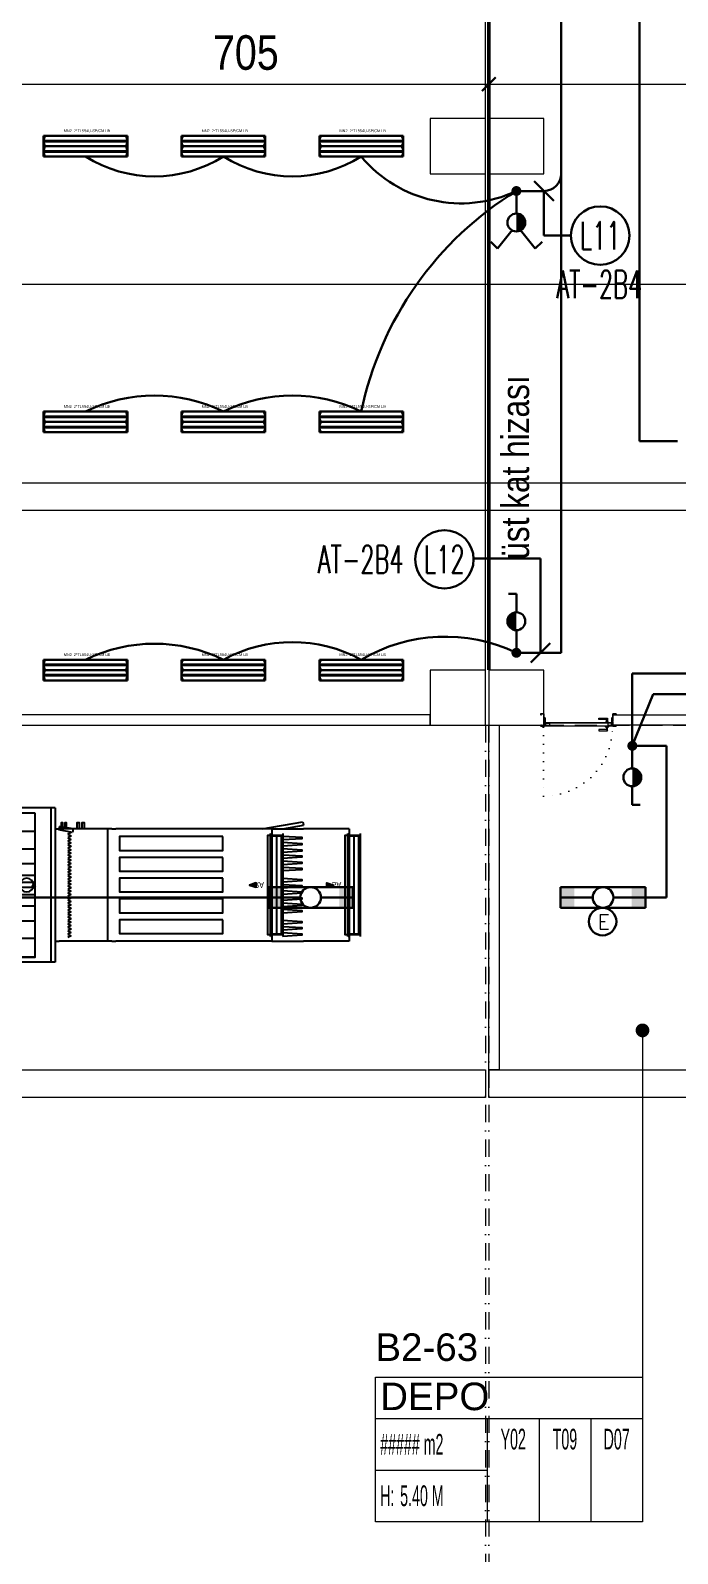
# Model space of a CAD drawing. Header units: metres. Extents: x -13316 to 152404, y -3899 to 30226.
# Drawn here: x 7180 to 8119, y -882 to 1328 of the extents above; entities that cross this region are included whole.
import ezdxf
from ezdxf.enums import TextEntityAlignment as Align

# ---------------------------------------------------------------- set-up
doc = ezdxf.new("R2010")
doc.units = ezdxf.units.M
doc.header["$LTSCALE"] = 100
doc.header["$MEASUREMENT"] = 0
for name, pattern in [('DASHDOT2', [0.5, 0.25, -0.125, 0, -0.125]), ('DOT2', [0.125, 0, -0.125]), ('HIDDEN', [0.375, 0.25, -0.125]), ('HIDDEN2', [4.7625, 3.175, -1.5875])]:
    doc.linetypes.add(name, pattern=pattern)
doc.layers.get('0').update_dxf_attribs({"color": 9, "lineweight": 9})
for name, color, linetype, lineweight in [('00', 9, 'Continuous', 9), ('01', 9, 'Continuous', 9), ('06B', 9, 'Continuous', 9), ('06D', 9, 'Continuous', 9), ('10', 9, 'Continuous', 9), ('20', 9, 'DOT2', 9), ('21', 9, 'Continuous', 9), ('21_mahal200', 9, 'Continuous', 9), ('24', 9, 'DASHDOT2', 9), ('25', 9, 'Continuous', 9), ('32-ekipman', 9, 'Continuous', 9), ('E-2x36 W SIVAÜSTÜ FLUORESAN ARMATÜR (ETANŞ)', 7, 'Continuous', 30), ('E-2x54 W SIVAÜSTÜ FLUORESAN YÜKSEK TAVAN ARMATÜRÜ', 7, 'Continuous', 30), ('E-ACİL AYDINLATMA KİTİ', 7, 'Continuous', 30), ('E-ANAHTAR (ETANŞ)', 7, 'Continuous', 30), ('E-KABLO', 7, 'Continuous', 30), ('E-KOMÜTATÖR ANAHTAR (ETANŞ)', 7, 'Continuous', 30), ('E-LINYE', 7, 'Continuous', 30)]:
    doc.layers.add(name, color=color, linetype=linetype, lineweight=lineweight)
doc.styles.add('Arial', font='arial.ttf', dxfattribs={"height": 2.5})
doc.styles.add('E-YAZI', font='txttw.shx')
doc.styles.add('MuuM_TEXT-STANDART', font='ARIALN.TTF')
doc.styles.get("Standard").update_dxf_attribs({"font": 'ARIALN.TTF'})
doc.dimstyles.new('MuuM_DIM200', dxfattribs={"dimscale": 20, "dimtxt": 2, "dimasz": 1, "dimexe": 1, "dimexo": 1, "dimgap": 1, "dimtad": 1, "dimdec": 1, "dimrnd": 0.5, "dimdsep": 46, "dimtxsty": 'MuuM_TEXT-STANDART', "dimblk": 'ARCHTICK', "dimcen": 0, "dimdle": 0.15, "dimclrd": 256, "dimclre": 256, "dimclrt": 256, "dimadec": 0, "dimazin": 0, "dimtfac": 5, "dimtdec": 1, "dimtix": 1, "dimtmove": 2, "dimatfit": 3, "dimldrblk": 'DOT', "dimfxl": 3, "dimfxlon": 1, "dimtolj": 1, "dimlwd": -1, "dimlwe": -1, "dimarcsym": 0})

# ---------------------------------------------------------------- blocks, each defined once
blk = doc.blocks.new('p-akslar_yeni')
at = {"layer": '24'}
for points in [[(13935, -8575), (13935, -11854.6), (13835, -11854.6), (13835, -11897.2)], [(13940, -8575), (13940, -11854.6), (14040, -11854.6), (14040, -11897.2)]]:
    blk.add_lwpolyline(points, dxfattribs=at)
blk = doc.blocks.new('2x54 W SIVAÜSTÜ FLUORESAN YÜKSEK TAVAN ARMATÜRÜ')
at = {"layer": 'E-2x54 W SIVAÜSTÜ FLUORESAN YÜKSEK TAVAN ARMATÜRÜ', "color": 4}
for p, q in [((-60.8, 15), (-60.8, -15)), ((-60.8, 15), (60.8, 15)), ((-60, 0), (-15, 0)), ((15, 0), (60, 0)), ((60.8, 15), (60.8, 0)), ((60.8, 0), (60.8, -15)), ((-60.8, -15), (60.8, -15))]:
    blk.add_line(p, q, dxfattribs=at)
at = {"layer": 'E-2x54 W SIVAÜSTÜ FLUORESAN YÜKSEK TAVAN ARMATÜRÜ', "color": 7}
for p, q in [((-60.8, 0), (60.8, 0)), ((-59.3, 8), (59.3, 8)), ((-59.2, 7), (59.4, 7)), ((-59.3, -7), (59.3, -7)), ((-59.2, -8), (59.4, -8))]:
    blk.add_line(p, q, dxfattribs=at)
for centre in [(-59.2, 7.6), (-59.2, 7.3), (59.4, 7.6), (59.4, 7.3), (-59.2, -7.4), (-59.2, -7.7), (59.4, -7.4), (59.4, -7.7)]:
    blk.add_circle(centre, 0.11, dxfattribs=at)
for centre, radius, start, end in [((-48.7, 7.5), 12.1, 141.86, 218.14), ((-59.1, 7.5), 0.515, 106.8674, 266.7612), ((-59.3, 7.5), 0.519, 289.2244, 84.4042), ((48.7, 7.5), 12.1, 321.86, 38.14), ((59.5, 7.5), 0.515, 106.8674, 266.7612), ((59.3, 7.5), 0.519, 289.2244, 84.4042), ((-48.7, -7.5), 12.1, 141.86, 218.14), ((-59.1, -7.5), 0.515, 106.8674, 266.7612), ((-59.3, -7.5), 0.519, 289.2244, 84.4042), ((48.7, -7.5), 12.1, 321.86, 38.14), ((59.5, -7.5), 0.515, 106.8674, 266.7612), ((59.3, -7.5), 0.519, 289.2244, 84.4042)]:
    blk.add_arc(centre, radius, start, end, dxfattribs=at)
at = {"layer": 'E-2x54 W SIVAÜSTÜ FLUORESAN YÜKSEK TAVAN ARMATÜRÜ', "color": 7, "style": 'Arial'}
blk.add_text('MN2  2*TL554U-SP/CM LB', height=3.951, dxfattribs=at).set_placement((-31.6, 20.4))
blk = doc.blocks.new('100_KOMÜTATÖR ANAHTAR (ETANŞ)')
at = {"layer": 'E-KOMÜTATÖR ANAHTAR (ETANŞ)', "color": 4}
for p, q in [((-1.7, 5.22), (-2.33, 4.62)), ((-0.37, 3.56), (-1.7, 5.22)), ((0.37, 3.56), (1.7, 5.22)), ((1.7, 5.22), (2.33, 4.62)), ((0, 2.05), (0, 0))]:
    blk.add_line(p, q, dxfattribs=at)
at = {"layer": 'E-KOMÜTATÖR ANAHTAR (ETANŞ)', "color": 4, "const_width": 0.81}
blk.add_lwpolyline([(0, 3.27, 0.414214), (-0.41, 2.86, 0.414214), (0, 2.46, 0.414214)], format="xyb", dxfattribs=at)
at = {"layer": 'E-KOMÜTATÖR ANAHTAR (ETANŞ)', "color": 4}
blk.add_circle((0, 2.86), 0.81, dxfattribs=at)
blk = doc.blocks.new('100_ANAHTAR (ETANŞ)')
at = {"layer": 'E-ANAHTAR (ETANŞ)', "color": 4}
for p, q in [((0, 5.35), (-0.71, 5.35)), ((0, 3.67), (0, 5.35)), ((0, 2.05), (0, 0))]:
    blk.add_line(p, q, dxfattribs=at)
at = {"layer": 'E-ANAHTAR (ETANŞ)', "color": 4, "const_width": 0.81}
blk.add_lwpolyline([(0, 3.27, 0.414214), (-0.41, 2.86, 0.414214), (0, 2.46, 0.414214)], format="xyb", dxfattribs=at)
at = {"layer": 'E-ANAHTAR (ETANŞ)', "color": 4}
blk.add_circle((0, 2.86), 0.81, dxfattribs=at)
blk = doc.blocks.new('100_2x36 W SIVAÜSTÜ FLUORESAN ARMATÜR (ETANŞ)')
at = {"layer": 'E-2x36 W SIVAÜSTÜ FLUORESAN ARMATÜR (ETANŞ)', "color": 4}
for p, q in [((-6.15, 1.5), (6.15, 1.5)), ((-6.15, 1.5), (-6.15, -1.5)), ((-1.5, 0), (-6.15, 0)), ((1.5, 0), (6.15, 0)), ((6.15, 1.5), (6.15, -1.5)), ((-6.15, -1.5), (6.15, -1.5))]:
    blk.add_line(p, q, dxfattribs=at)
blk.add_circle((0, 0), 1.5, dxfattribs=at)
for points in [[(-4.15, 1.5), (-4.15, -1.5), (-6.15, 1.5), (-6.15, -1.5)], [(4.15, 1.5), (4.15, -1.5), (6.15, 1.5), (6.15, -1.5)]]:
    blk.add_solid(points, dxfattribs=at)
blk = doc.blocks.new('100_ACİL AYDINLATMA KİTİ')
at = {"layer": 'E-ACİL AYDINLATMA KİTİ', "color": 3}
blk.add_circle((0, 0), 1.25, dxfattribs=at)
at = {"layer": 'E-ACİL AYDINLATMA KİTİ', "color": 3, "style": 'E-YAZI'}
blk.add_text('E', height=1.34, dxfattribs=at).set_placement((-0.45, -0.69))
blk = doc.blocks.new('p-kolon_80x80')
blk.add_lwpolyline([(-40, -40), (40, -40), (40, 40), (-40, 40)], close=True)
blk = doc.blocks.new('2.bod.sitatik')
at = {"layer": '01'}
for points in [[(7440, -8630), (7520, -8630), (7520, -8550), (7440, -8550)], [(7525, -8630), (7605, -8630), (7605, -8550), (7525, -8550)]]:
    blk.add_lwpolyline(points, close=True, dxfattribs=at)
for p in [(7480, -7790), (7565, -7790)]:
    blk.add_blockref('p-kolon_80x80', p, dxfattribs=at)
blk = doc.blocks.new('P-KURANGLEZ')
at = {"layer": '01'}
blk.add_lwpolyline([(7525, -500), (12385, -500), (12385, -5), (12385, 0), (12425, 0), (12425, -540), (7525, -540)], close=True, dxfattribs=at)
blk.add_lwpolyline([(7520, -540), (5360, -540), (5360, -500), (7520, -500), (7520, -540)], dxfattribs=at)
blk = doc.blocks.new('_ArchTick')
at = {"color": 0, "linetype": 'ByBlock', "const_width": 0.15}
blk.add_lwpolyline([(-0.5, -0.5), (0.5, 0.5)], dxfattribs=at)
blk = doc.blocks.new('*D683')
at = {"layer": '25', "transparency": 16777216}
for p, q in [((6820, -32440.8), (6820, -32360.8)), ((7525, -32440.8), (7525, -32360.8)), ((6817, -32380.8), (7528, -32380.8))]:
    blk.add_line(p, q, dxfattribs=at)
at = {"layer": '25', "transparency": 16777216, "xscale": 20, "yscale": 20, "zscale": 20, "rotation": 180}
blk.add_blockref('_ArchTick', (6820, -32380.8), dxfattribs=at)
at = {"layer": '25', "transparency": 16777216, "xscale": 20, "yscale": 20, "zscale": 20}
blk.add_blockref('_ArchTick', (7525, -32380.8), dxfattribs=at)
at = {"layer": '25', "transparency": 16777216, "insert": (7172.5, -32335.2), "char_height": 50, "attachment_point": 5, "style": 'MuuM_TEXT-STANDART'}
blk.add_mtext('\\A1;705', dxfattribs=at)
blk = doc.blocks.new('_Dot')
at = {"color": 0, "linetype": 'ByBlock', "lineweight": -2}
blk.add_line((-0.5, 0), (-1, 0), dxfattribs=at)
at = {"color": 0, "linetype": 'ByBlock', "const_width": 0.5}
blk.add_lwpolyline([(-0.25, 0, 1), (0.25, 0, 1)], format="xyb", close=True, dxfattribs=at)
blk = doc.blocks.new('*D684')
at = {"layer": '25', "transparency": 16777216}
for p, q in [((7525, -32440.8), (7525, -32360.8)), ((9140, -32440.8), (9140, -32360.8)), ((7522, -32380.8), (9143, -32380.8))]:
    blk.add_line(p, q, dxfattribs=at)
at = {"layer": '25', "transparency": 16777216, "xscale": 20, "yscale": 20, "zscale": 20, "rotation": 180}
blk.add_blockref('_ArchTick', (7525, -32380.8), dxfattribs=at)
at = {"layer": '25', "transparency": 16777216, "xscale": 20, "yscale": 20, "zscale": 20}
blk.add_blockref('_ArchTick', (9140, -32380.8), dxfattribs=at)
at = {"layer": '25', "transparency": 16777216, "insert": (8332.5, -32335.2), "char_height": 50, "attachment_point": 5, "style": 'MuuM_TEXT-STANDART'}
blk.add_mtext('\\A1;1615', dxfattribs=at)
blk = doc.blocks.new('*D688')
at = {"layer": '25', "transparency": 16777216}
for p, q in [((9140, -32610.8), (9140, -32690.8)), ((6820, -32730.8), (6820, -32650.8)), ((6817, -32670.8), (9143, -32670.8))]:
    blk.add_line(p, q, dxfattribs=at)
at = {"layer": '25', "transparency": 16777216, "xscale": 20, "yscale": 20, "zscale": 20, "rotation": 180}
blk.add_blockref('_ArchTick', (6820, -32670.8), dxfattribs=at)
at = {"layer": '25', "transparency": 16777216, "xscale": 20, "yscale": 20, "zscale": 20}
blk.add_blockref('_ArchTick', (9140, -32670.8), dxfattribs=at)
at = {"layer": '25', "transparency": 16777216, "insert": (7980, -32625.3), "char_height": 50, "attachment_point": 5, "style": 'MuuM_TEXT-STANDART'}
blk.add_mtext('\\A1;2320', dxfattribs=at)
blk = doc.blocks.new('TYETRBJFYREFR')
at = {"color": 252, "lineweight": -3}
for p, q in [((2844, 1935), (2905, 1935)), ((2844, 1935), (2905, 1935)), ((2844, -305), (2844, 1935)), ((3605, 1935), (2905, 1935)), ((3380, 1860), (3130, 1860)), ((3666, 1935), (3605, 1935)), ((3605, -305), (3605, 1935)), ((3666, 1935), (3605, 1935)), ((3666, -305), (3666, 1935)), ((-160, 68), (-160, 1562)), ((0, 1630), (61, 1630)), ((0, 0), (0, 1630)), ((25, 68), (25, 1562)), ((61, 1630), (600, 1630)), ((440, 68), (440, 1562)), ((600, 1630), (661, 1630)), ((600, 0), (600, 1630)), ((625, 68), (625, 1562)), ((661, 1630), (1261, 1630)), ((1261, 1630), (1261, 1630)), ((1261, 0), (1261, 1630)), ((1322, 1630), (1261, 1630)), ((1261, 25), (1261, 1605)), ((1322, 1630), (1383, 1630)), ((2783, 1630), (1383, 1630)), ((2783, 0), (2783, 1630)), ((2844, 1630), (2783, 1630)), ((3380, 1590), (3130, 1590)), ((3666, 1630), (3727, 1630)), ((3927, 1630), (3727, 1630)), ((3902, 1552), (3852, 1578)), ((3852, 1528), (3902, 1552)), ((4427, 1630), (3927, 1630)), ((4427, 0), (4427, 1630)), ((4488, 1630), (4427, 1630)), ((4488, 1630), (4549, 1630)), ((6149, 1630), (4549, 1630)), ((6749, 1630), (6149, 1630)), ((6810, 1630), (6749, 1630)), ((6785, 68), (6785, 1562)), ((6810, 0), (6810, 1630)), ((6810, 1630), (7271, 1630)), ((6970, 68), (6970, 1562)), ((7871, 1630), (7271, 1630)), ((7932, 1630), (7871, 1630)), ((7907, 68), (7907, 1562)), ((7932, 0), (7932, 1630)), ((8092, 68), (8092, 1562)), ((-67, 98), (-67, 1532)), ((533, 98), (533, 1532)), ((3380, 1337), (3130, 1337)), ((3902, 1502), (3852, 1528)), ((3852, 1478), (3902, 1502)), ((3902, 1452), (3852, 1478)), ((3852, 1428), (3902, 1452)), ((3902, 1402), (3852, 1428)), ((3852, 1378), (3902, 1402)), ((3902, 1352), (3852, 1378)), ((3852, 1328), (3902, 1352)), ((3902, 1302), (3852, 1328)), ((6877, 98), (6877, 1532)), ((7999, 98), (7999, 1532)), ((1466, 496), (1466, 1134)), ((3380, 1121), (3130, 1121)), ((3852, 1278), (3902, 1302)), ((3902, 1252), (3852, 1278)), ((3852, 1228), (3902, 1252)), ((3902, 1202), (3852, 1228)), ((3852, 1178), (3902, 1202)), ((3902, 1152), (3852, 1178)), ((3852, 1128), (3902, 1152)), ((3902, 1102), (3852, 1128)), ((3380, 955), (3130, 955)), ((3852, 1078), (3902, 1102)), ((3902, 1052), (3852, 1078)), ((3852, 1028), (3902, 1052)), ((3902, 1002), (3852, 1028)), ((3852, 978), (3902, 1002)), ((3902, 952), (3852, 978)), ((3852, 928), (3902, 952)), ((3902, 902), (3852, 928)), ((3852, 878), (3902, 902)), ((2398, 496), (2398, 751)), ((2433, 496), (2433, 751)), ((2474, 496), (2474, 751)), ((2515, 496), (2515, 751)), ((2550, 496), (2550, 751)), ((2573, 496), (2573, 751)), ((2582, 496), (2582, 751)), ((3380, 851), (3130, 851)), ((3155, 840), (3130, 790)), ((3180, 790), (3130, 790)), ((3380, 779), (3130, 779)), ((3380, 675), (3130, 675)), ((3155, 840), (3180, 790)), ((3355, 790), (3330, 840)), ((3380, 840), (3330, 840)), ((3355, 790), (3380, 840)), ((3902, 852), (3852, 878)), ((3852, 828), (3902, 852)), ((3902, 802), (3852, 828)), ((3852, 778), (3902, 802)), ((3902, 752), (3852, 778)), ((3852, 728), (3902, 752)), ((3902, 702), (3852, 728)), ((3852, 678), (3902, 702)), ((3902, 652), (3852, 678)), ((3380, 509), (3130, 509)), ((3852, 628), (3902, 652)), ((3902, 602), (3852, 628)), ((3852, 578), (3902, 602)), ((3902, 552), (3852, 578)), ((3852, 528), (3902, 552)), ((3902, 502), (3852, 528)), ((3852, 478), (3902, 502)), ((3902, 452), (3852, 478)), ((3852, 428), (3902, 452)), ((2544, 429), (1656, 429)), ((3380, 293), (3130, 293)), ((3902, 402), (3852, 428)), ((3852, 378), (3902, 402)), ((3902, 352), (3852, 378)), ((3852, 328), (3902, 352)), ((3902, 302), (3852, 328)), ((3852, 278), (3902, 302)), ((3902, 252), (3852, 278)), ((3852, 228), (3902, 252)), ((3902, 202), (3852, 228)), ((0, 0), (61, 0)), ((61, 0), (600, 0)), ((600, 0), (661, 0)), ((661, 0), (1261, 0)), ((661, 0), (858, -34)), ((858, -34), (864, 0)), ((983, 0), (1475, -87)), ((1261, 0), (1261, 0)), ((1322, 0), (1261, 0)), ((1274, 0), (1484, -37)), ((1322, 0), (1383, 0)), ((2783, 0), (1383, 0)), ((2774, 50), (2281, -37)), ((2782, 1), (2290, -86)), ((2782, 1), (2774, 50)), ((2844, 0), (2783, 0)), ((3380, 40), (3130, 40)), ((3666, 0), (3727, 0)), ((3918, 50), (3721, 15)), ((3730, -34), (3721, 15)), ((3927, 0), (3727, 0)), ((3927, 1), (3730, -34)), ((3852, 178), (3902, 202)), ((3902, 152), (3852, 178)), ((3852, 128), (3902, 152)), ((3902, 102), (3852, 128)), ((3852, 78), (3902, 102)), ((3902, 52), (3852, 78)), ((3927, 1), (3918, 50)), ((4427, 0), (3927, 0)), ((4488, 0), (4427, 0)), ((4488, 0), (4549, 0)), ((6149, 0), (4549, 0)), ((6749, 0), (6149, 0)), ((6671, 0), (7262, -104)), ((6810, 0), (6749, 0)), ((6810, 0), (7271, 0)), ((7871, 0), (7271, 0)), ((7932, 0), (7871, 0)), ((1475, -87), (1484, -37)), ((2290, -86), (2281, -37)), ((6970, -2), (7271, -55)), ((7262, -104), (7271, -55)), ((2844, -305), (2905, -305)), ((2844, -305), (2905, -305)), ((3605, -305), (2905, -305)), ((3380, -230), (3130, -230)), ((3666, -305), (3605, -305)), ((3666, -305), (3605, -305))]:
    blk.add_line(p, q, dxfattribs=at)
for points in [[(2844, 1935), (3666, 1935), (3666, -305), (2844, -305)], [(0, 1630), (600, 1630), (600, 0), (0, 0)], [(600, 0), (2844, 0), (2844, 1630), (600, 1630)], [(3666, 0), (6810, 0), (6810, 1630), (3666, 1630)], [(6810, 1630), (7932, 1630), (7932, 0), (6810, 0)]]:
    blk.add_lwpolyline(points, close=True)
for points in [[(3380, -230), (3130, -230), (3130, 1860), (3380, 1860), (3380, -230)], [(0, 61), (0, 61), (0, 1569), (0, 1569), (0, 61)], [(600, 61), (600, 61), (600, 1569), (600, 1569), (600, 61)], [(6810, 61), (6810, 61), (6810, 1569), (6810, 1569), (6810, 61)], [(7932, 61), (7932, 61), (7932, 1569), (7932, 1569), (7932, 61)], [(-160, 98), (25, 98), (25, 1533), (-160, 1533), (-160, 98)], [(-141, 108), (7, 108), (7, 1523), (-141, 1523), (-141, 108)], [(0, 98), (61, 98), (61, 1533), (0, 1533), (0, 98)], [(440, 98), (625, 98), (625, 1533), (440, 1533), (440, 98)], [(459, 108), (607, 108), (607, 1523), (459, 1523), (459, 108)], [(600, 98), (661, 98), (661, 1533), (600, 1533), (600, 98)], [(2713, 177), (1453, 177), (1453, 1453), (2713, 1453), (2713, 177)], [(6099, 1318), (4599, 1318), (4599, 1518), (6099, 1518), (6099, 1318)], [(6810, 98), (6749, 98), (6749, 1533), (6810, 1533), (6810, 98)], [(6970, 98), (6785, 98), (6785, 1533), (6970, 1533), (6970, 98)], [(6951, 108), (6803, 108), (6803, 1523), (6951, 1523), (6951, 108)], [(7932, 98), (7871, 98), (7871, 1533), (7932, 1533), (7932, 98)], [(8092, 98), (7907, 98), (7907, 1533), (8092, 1533), (8092, 98)], [(8073, 108), (7925, 108), (7925, 1523), (8073, 1523), (8073, 108)], [(1261, 471), (1161, 471), (1161, 1159), (1261, 1159), (1261, 471)], [(2244, 496), (1383, 496), (1383, 1134), (2244, 1134), (2244, 496)], [(6099, 1017), (4599, 1017), (4599, 1217), (6099, 1217), (6099, 1017)], [(6099, 715), (4599, 715), (4599, 915), (6099, 915), (6099, 715)], [(2582, 496), (2367, 496), (2367, 751), (2582, 751), (2582, 496)], [(2528, 560), (2420, 560), (2420, 688), (2528, 688), (2528, 560)], [(1919, 407), (1650, 407), (1650, 452), (1919, 452), (1919, 407)], [(1825, 451), (1744, 451), (1744, 496), (1825, 496), (1825, 451)], [(2555, 407), (2394, 407), (2394, 452), (2555, 452), (2555, 407)], [(2501, 451), (2447, 451), (2447, 496), (2501, 496), (2501, 451)], [(6099, 413), (4599, 413), (4599, 613), (6099, 613), (6099, 413)], [(1825, 388), (1744, 388), (1744, 407), (1825, 407), (1825, 388)], [(2501, 388), (2447, 388), (2447, 407), (2501, 407), (2501, 388)], [(6099, 112), (4599, 112), (4599, 312), (6099, 312), (6099, 112)]]:
    blk.add_lwpolyline(points, close=True, dxfattribs=at)
for points in [[(6970, 1505), (7244, 1522), (7244, 1542), (6970, 1561)], [(6970, 1415), (7244, 1432), (7244, 1452), (6970, 1471)], [(6970, 1325), (7244, 1342), (7244, 1362), (6970, 1381)], [(6970, 1165), (7244, 1182), (7244, 1202), (6970, 1221)], [(6970, 1075), (7244, 1092), (7244, 1112), (6970, 1131)], [(6970, 985), (7244, 1002), (7244, 1022), (6970, 1041)], [(6970, 895), (7244, 912), (7244, 932), (6970, 951)], [(225, 815), (325, 815), (225, 845), (225, 785), (325, 815)], [(925, 815), (825, 815), (925, 845), (925, 785), (825, 815)], [(2582, 751), (2555, 815), (2393, 815), (2366, 751)], [(6585, 815), (6485, 815), (6585, 845), (6585, 785), (6485, 815)], [(6970, 805), (7244, 822), (7244, 842), (6970, 861)], [(6970, 715), (7244, 732), (7244, 752), (6970, 771)], [(7607, 815), (7707, 815), (7607, 845), (7607, 785), (7707, 815)], [(6970, 555), (7244, 572), (7244, 592), (6970, 611)], [(6970, 465), (7244, 482), (7244, 502), (6970, 521)], [(6970, 375), (7244, 392), (7244, 412), (6970, 431)], [(6970, 285), (7244, 302), (7244, 322), (6970, 341)], [(6970, 195), (7244, 212), (7244, 232), (6970, 251)], [(3781, 0), (3781, -90), (3754, -90), (3754, 0)], [(3834, 0), (3834, -90), (3807, -90), (3807, 0)], [(4023, 0), (4023, -90), (3983, -90), (3983, 0)], [(4095, 0), (4095, -90), (4055, -90), (4055, 0)], [(6970, 105), (7244, 122), (7244, 142), (6970, 161)]]:
    blk.add_lwpolyline(points, dxfattribs=at)
blk.add_circle((3255, 815), 100, dxfattribs=at)
for s, p in [('FA', (61, 771)), ('EA', (656, 771)), ('RA', (6551, 771)), ('SA', (7678, 771))]:
    blk.add_text(s, height=88, dxfattribs=at).set_placement(p)
blk = doc.blocks.new('gr-p-barel kilitli kapı kolu')
at = {"flags": 128}
for points in [[(-0.9, 0.8), (-0.9, 4.9), (-11.7, 4.9), (-11.7, 6.7), (0.9, 6.7), (0.9, 0.8)], [(-0.8, 5), (0.8, 6.6)]]:
    blk.add_lwpolyline(points, dxfattribs=at)
blk.add_lwpolyline([(-2.75, 0), (-2.75, 0.7), (2.75, 0.7), (2.75, 0)])
blk.add_lwpolyline([(-1.3, 0.7), (1.3, 0.7), (1.3, 0.8), (-1.3, 0.8)], close=True)
blk = doc.blocks.new('prf-scr2')
at = {"linetype": 'DOT2', "ltscale": 10}
blk.add_line((0, 0.2), (0, -1.1), dxfattribs=at)
for p, q in [((-0.1, -0.2), (0.1, -0.3)), ((0.1, -0.2), (-0.1, -0.2)), ((0.1, -0.3), (-0.1, -0.3)), ((-0.1, -0.3), (0.1, -0.4)), ((0.1, -0.4), (-0.1, -0.4)), ((0.1, -0.5), (-0.1, -0.4)), ((-0.1, -0.4), (0.1, -0.4)), ((0.1, -0.6), (-0.1, -0.5)), ((-0.1, -0.5), (0.1, -0.5)), ((-0.1, -0.6), (0.1, -0.7)), ((0.1, -0.6), (-0.1, -0.6)), ((-0.1, -0.6), (0.1, -0.6)), ((-0.1, -0.7), (0.1, -0.8)), ((0.1, -0.7), (-0.1, -0.7)), ((-0.1, -0.8), (0.1, -0.8)), ((0.1, -0.8), (-0.1, -0.8)), ((0.1, -0.2), (0, -0.1)), ((0, -0.2), (0.1, -0.2))]:
    blk.add_line(p, q)
blk.add_lwpolyline([(0.2, 0), (-0.2, 0), (-0.2, 0), (-0.1, -0.1), (0.1, -0.1), (0.2, 0), (0.2, 0)], close=True)
for points in [[(0.2, 0), (-0.2, 0)], [(-0.1, -0.1), (-0.1, -0.2), (-0.1, -0.2), (-0.1, -0.2), (-0.1, -0.2), (-0.1, -0.3), (-0.1, -0.3), (-0.1, -0.3), (-0.1, -0.3), (-0.1, -0.4), (-0.1, -0.4), (-0.1, -0.4), (-0.1, -0.4), (-0.1, -0.4), (-0.1, -0.5), (-0.1, -0.5), (-0.1, -0.5), (-0.1, -0.5), (-0.1, -0.5), (-0.1, -0.5), (-0.1, -0.6), (-0.1, -0.6), (-0.1, -0.6), (-0.1, -0.6), (-0.1, -0.6), (-0.1, -0.7), (-0.1, -0.7), (-0.1, -0.7), (-0.1, -0.7), (-0.1, -0.7), (-0.1, -0.8), (-0.1, -0.8), (-0.1, -0.8), (-0.1, -0.8), (0, -0.9), (0, -0.9), (0, -0.9), (0.1, -0.8), (0.1, -0.8), (0.1, -0.7), (0.1, -0.7), (0.1, -0.7), (0.1, -0.7), (0.1, -0.7), (0.1, -0.7), (0.1, -0.6), (0.1, -0.6), (0.1, -0.6), (0.1, -0.6), (0.1, -0.6), (0.1, -0.5), (0.1, -0.5), (0.1, -0.5), (0.1, -0.5), (0.1, -0.4), (0.1, -0.4), (0.1, -0.4), (0.1, -0.4), (0.1, -0.4), (0.1, -0.3), (0.1, -0.3), (0.1, -0.3), (0.1, -0.3), (0.1, -0.3), (0.1, -0.3), (0.1, -0.2), (0.1, -0.2), (0.1, -0.2), (0.1, -0.2), (0.1, -0.2), (0.1, -0.1)]]:
    blk.add_lwpolyline(points)
blk = doc.blocks.new('K-SAC-01')
at = {"layer": '10'}
for points in [[(-4.6, 16.2, -0.414214), (-4.5, 16.3), (-0.1, 16.3, -0.414214), (0, 16.2), (0, 5.9), (0.2, 5.9), (0.2, 16.2, 0.414214), (-0.1, 16.5), (-4.5, 16.5, 0.414214), (-4.8, 16.2), (-4.8, 15.3, 0.414214), (-4.5, 15), (-3.4, 15), (-3.4, 15.2), (-4.5, 15.2, -0.414214), (-4.6, 15.3)], [(0.2, 10.3, -0.414214), (0.5, 10.6), (1.5, 10.6, -0.414214), (1.8, 10.3), (1.8, 3.9, -0.414214), (1.5, 3.6, -0.414214), (1.2, 3.9), (1.2, 4.8), (0.2, 4.8), (0.2, -1.2, -0.414214), (-0.1, -1.5), (-4.5, -1.5, -0.414214), (-4.8, -1.2), (-4.8, -0.3, -0.414214), (-4.5, 0), (-3.4, 0), (-3.4, -0.2), (-4.5, -0.2, 0.414214), (-4.6, -0.3), (-4.6, -1.2, 0.414214), (-4.5, -1.3), (-0.1, -1.3, 0.414214), (0, -1.2), (0, 5), (1.4, 5), (1.4, 3.9, 0.414214), (1.5, 3.8, 0.414214), (1.6, 3.9), (1.6, 10.3, 0.414214), (1.5, 10.4), (0.5, 10.4, 0.414214), (0.4, 10.3), (0.4, 9.4), (0.2, 9.4)], [(-0.4, -2), (1, -1.4), (1, 1.5), (1.2, 1.5), (1.2, -1.5), (-0.3, -2.2, -14.796002)], [(99.8, 10.3, 0.414214), (99.5, 10.6), (98.5, 10.6, 0.414214), (98.2, 10.3), (98.2, 3.9, 0.414214), (98.5, 3.6, 0.414214), (98.8, 3.9), (98.8, 4.8), (99.8, 4.8), (99.8, -1.2, 0.414214), (100.1, -1.5), (104.5, -1.5, 0.414214), (104.8, -1.2), (104.8, -0.3, 0.414214), (104.5, 0), (103.4, 0), (103.4, -0.2), (104.5, -0.2, -0.414214), (104.6, -0.3), (104.6, -1.2, -0.414214), (104.5, -1.3), (100.1, -1.3, -0.414214), (100, -1.2), (100, 5), (98.6, 5), (98.6, 3.9, -0.414214), (98.5, 3.8, -0.414214), (98.4, 3.9), (98.4, 10.3, -0.414214), (98.5, 10.4), (99.5, 10.4, -0.414214), (99.6, 10.3), (99.6, 9.4), (99.8, 9.4)], [(104.6, 16.2, 0.414214), (104.5, 16.3), (100.1, 16.3, 0.414214), (100, 16.2), (100, 5.9), (99.8, 5.9), (99.8, 16.2, -0.414214), (100.1, 16.5), (104.5, 16.5, -0.414214), (104.8, 16.2), (104.8, 15.3, -0.414214), (104.5, 15), (103.4, 15), (103.4, 15.2), (104.5, 15.2, 0.414214), (104.6, 15.3)]]:
    blk.add_lwpolyline(points, format="xyb", close=True, dxfattribs=at)
for points in [[(98.8, 0.1), (98.8, 2.1), (99.1, 2.1), (99.1, 3.2), (1.5, 3.2), (1.5, 2.1), (1.8, 2.1), (1.8, 0.1), (1.5, 0.1), (1.5, 1.9), (1.2, 1.9), (1.2, 3.5), (99.4, 3.5), (99.4, 1.9), (99.1, 1.9), (99.1, 0.1)], [(98.8, 2.1), (98.8, 0.1), (99.4, 0.1), (99.4, -1.5), (1.2, -1.5), (1.2, 0.1), (1.8, 0.1), (1.8, 2.1), (2.1, 2.1), (2.1, -0.1), (1.5, -0.1), (1.5, -1.2), (99.1, -1.2), (99.1, -0.1), (98.5, -0.1), (98.5, 2.1), (98.8, 2.1)]]:
    blk.add_lwpolyline(points, dxfattribs=at)
for points in [[(2.1, 3), (8.1, 3), (8.1, -1), (2.1, -1)], [(2.4, 2.7), (7.8, 2.7), (7.8, -0.7), (2.4, -0.7)], [(98.5, 3), (92.5, 3), (92.5, -1), (98.5, -1)], [(98.2, 2.7), (92.8, 2.7), (92.8, -0.7), (98.2, -0.7)]]:
    blk.add_lwpolyline(points, close=True, dxfattribs=at)
blk.add_circle((-0.9, -2.5), 0.55, dxfattribs=at)
at = {"layer": '20', "linetype": 'HIDDEN'}
for points in [[(-0.2, -1.3), (-0.2, 0), (-1.7, 0), (-1.7, -1.3)], [(-0.4, -2), (-0.4, -0.2), (-1.5, -0.2), (-1.5, -2)]]:
    blk.add_lwpolyline(points, dxfattribs=at)
at = {"layer": '20'}
blk.add_lwpolyline([(-0.9, -2.5), (-0.9, -102.9)], dxfattribs=at)
blk.add_arc((-0.9, -2.5), 100.4, 270, 1.5131, dxfattribs=at)
at = {"layer": '06B'}
blk.add_blockref('gr-p-barel kilitli kapı kolu', (91.4, 3.5), dxfattribs=at)
at = {"layer": '06B', "xscale": -1, "rotation": 180}
blk.add_blockref('gr-p-barel kilitli kapı kolu', (91.4, -1.5), dxfattribs=at)
at = {"layer": '10', "xscale": -1, "rotation": 90}
blk.add_blockref('prf-scr2', (1.5, 1), dxfattribs=at)
at = {"layer": '10', "rotation": 270}
blk.add_blockref('prf-scr2', (99.1, 1.2), dxfattribs=at)
blk = doc.blocks.new('0_roomno2')
blk.add_lwpolyline([(19.38, -10.5), (0, -10.5), (0, 0), (19.38, 0)], close=True)
for points in [[(0, -3), (19.38, -3)], [(8.12, -3), (8.12, -10.5)], [(11.88, -3), (11.88, -10.5)], [(15.62, -3), (15.62, -10.5)], [(0, -6.75), (8.12, -6.75)]]:
    blk.add_lwpolyline(points)
at = {"style": 'MuuM_TEXT-STANDART', "width": 0.6}
blk.add_text('H:', height=1.5, dxfattribs=at).set_placement((0.35, -8.61), align=Align.MIDDLE_LEFT)
at = {"style": 'Arial'}
blk.add_attdef('ODANO', (0, 1.17), '', height=2, dxfattribs=at)
blk.add_attdef('MEKANADI', text='', height=2, dxfattribs=at).set_placement((0.35, -3), align=Align.BOTTOM_LEFT)
at = {"style": 'MuuM_TEXT-STANDART', "width": 0.6}
for tag, p in [('M2', (0.35, -4.88)), ('TEMIZTAVANYUKSEKLIGI', (1.8, -8.61))]:
    blk.add_attdef(tag, text='', height=1.5, dxfattribs=at).set_placement(p, align=Align.MIDDLE_LEFT)
for tag, p in [('YER01', (10, -4.5)), ('TAVAN01', (13.75, -4.5)), ('DUVAR01', (17.5, -4.5)), ('YER02', (10, -6.75)), ('TAVAN02', (13.75, -6.75)), ('DUVAR02', (17.5, -6.75)), ('YER03', (10, -9)), ('TAVAN03', (13.75, -9)), ('DUVAR03', (17.5, -9))]:
    blk.add_attdef(tag, text='', height=1.5, dxfattribs=at).set_placement(p, align=Align.MIDDLE_CENTER)
blk = doc.blocks.new('2.bod.Mimari')
at = {"layer": '00'}
for points in [[(6820, -8630), (7440, -8630), (7440, -8615), (6820, -8615)], [(8440, -8630), (7705, -8630), (7705, -8615), (8440, -8615)], [(7540, -8630), (7540, -9130), (7525, -9130), (7525, -8630)]]:
    blk.add_lwpolyline(points, close=True, dxfattribs=at)
at = {"layer": '06D'}
for points in [[(7520, -8550), (7520, -5430)], [(1942.5, -8278.51), (8760, -8278.51), (8760, -8733.51), (8720, -8733.51), (8720, -8318.51), (1942.5, -8318.51), (1942.5, -8278.51)]]:
    blk.add_lwpolyline(points, dxfattribs=at)
at = {"layer": '20', "const_width": 5}
blk.add_lwpolyline([(7525, -8550), (7525, -4630)], dxfattribs=at)
at = {"layer": '20', "linetype": 'HIDDEN2', "ltscale": 0.1}
blk.add_lwpolyline([(2030, -8630), (8440, -8630)], dxfattribs=at)
blk.add_blockref('K-SAC-01', (7605, -8630))
at = {"layer": '01'}
blk.add_blockref('P-KURANGLEZ', (0, -8630), dxfattribs=at)
at = {"layer": '21_mahal200'}
ref = blk.add_blockref('0_roomno2', (7360.43, -9575.88), dxfattribs=dict(at, xscale=20, yscale=20, zscale=20))
ref.add_attrib('ODANO', 'B2-63', (7360.43, -9552.48), dxfattribs={"layer": '0', "height": 40, "style": 'Arial'})
ref.add_attrib('MEKANADI', 'DEPO', dxfattribs={"layer": '0', "height": 40, "style": 'Arial'}).set_placement((7367.43, -9635.88), align=Align.BOTTOM_LEFT)
ref.add_attrib('M2', '##### m2', dxfattribs={"layer": '0', "height": 30, "style": 'MuuM_TEXT-STANDART', "width": 0.6}).set_placement((7367.43, -9673.38), align=Align.MIDDLE_LEFT)
ref.add_attrib('TEMIZTAVANYUKSEKLIGI', '5.40 M', dxfattribs={"layer": '0', "height": 30, "style": 'MuuM_TEXT-STANDART', "width": 0.6}).set_placement((7396.43, -9748.04), align=Align.MIDDLE_LEFT)
ref.add_attrib('YER01', 'Y02', dxfattribs={"layer": '0', "height": 30, "style": 'MuuM_TEXT-STANDART', "width": 0.6}).set_placement((7560.43, -9665.88), align=Align.MIDDLE_CENTER)
ref.add_attrib('TAVAN01', 'T09', dxfattribs={"layer": '0', "height": 30, "style": 'MuuM_TEXT-STANDART', "width": 0.6}).set_placement((7635.43, -9665.88), align=Align.MIDDLE_CENTER)
ref.add_attrib('DUVAR01', 'D07', dxfattribs={"layer": '0', "height": 30, "style": 'MuuM_TEXT-STANDART', "width": 0.6}).set_placement((7710.43, -9665.88), align=Align.MIDDLE_CENTER)
at = {"layer": '32-ekipman', "xscale": -0.1, "yscale": 0.1, "zscale": 0.1, "rotation": 180}
blk.add_blockref('TYETRBJFYREFR', (6529.14, -8780.5), dxfattribs=at)
at = {"layer": '21', "style": 'MuuM_TEXT-STANDART'}
blk.add_text('üst kat hizası', height=40, rotation=90, dxfattribs=at).set_placement((7583.38, -8389.95))
at = {"layer": '25'}
for base, p1, p2, picture, middle in [((7525, -7699.98), (6820, -7959.4), (7525, -7889.37), '*D683', (7172.5, -7654.45)), ((9140, -7699.98), (7525, -7959.4), (9140, -7830), '*D684', (8332.5, -7654.45)), ((9140, -7990), (6820, -8249.42), (9140, -7830), '*D688', (7980, -7944.47))]:
    dim = blk.add_linear_dim(base=base, p1=p1, p2=p2, dimstyle='MuuM_DIM200', override={"dimtxt": 2.5}, dxfattribs=at)
    dim.commit()
    dim.dimension.update_dxf_attribs({"geometry": picture, "text_midpoint": middle, "insert": (0, 24680.79)})
at = {"layer": '21_mahal200'}
blk.add_leader([(7747.93, -9072.91), (7747.93, -9575.88)], dimstyle='MuuM_DIM200', override={"dimasz": 1, "dimfxl": 10}, dxfattribs=at)

msp = doc.modelspace()

# ---------------------------------------------------------------- linework, layer by layer
at = {"layer": 'E-KABLO', "color": 6}
for p, q in [((8063.75, 2060.74), (8063.75, 732.15)), ((7950, 1120), (7950, 425)), ((7885, 1095), (7925, 1095)), ((8118.75, 732.15), (8063.75, 732.15)), ((7885, 425), (7950, 425)), ((8053.17, 290), (8053.17, 395)), ((8344.59, 395), (8053.17, 395)), ((8053.17, 290), (8083.17, 365)), ((8083.17, 365), (8710, 365)), ((8102.7, 290), (8053.17, 290)), ((8102.7, 70), (8102.7, 290)), ((7524.95, 70), (7128.05, 70)), ((8070.8, 70), (8102.7, 70))]:
    msp.add_line(p, q, dxfattribs=at)
at = {"layer": 'E-KABLO', "color": 5}
msp.add_line((7950, 1920), (7950, 1120), dxfattribs=at)
at = {"layer": 'E-KABLO', "color": 4, "linetype": 'Continuous', "const_width": 7.2}
for points in [[(7888.6, 1095, -1), (7881.4, 1095, -1)], [(7888.6, 425, -1), (7881.4, 425, -1)], [(8056.77, 290, -1), (8049.57, 290, -1)]]:
    msp.add_lwpolyline(points, format="xyb", close=True, dxfattribs=at)
at = {"layer": 'E-KABLO', "color": 6}
for centre, radius, start, end in [((7360, 1304.59), 188.33, 237.92839, 302.07161), ((7560, 1304.59), 188.33, 237.92839, 302.07161), ((7804.81, 1265.37), 188.3, 219.73597, 295.20642), ((7925, 1120), 25, 270, 0), ((8143.44, 674.18), 493.84, 121.5556, 168.22037), ((7360, 570.41), 227.72, 63.95106, 116.04894), ((7560, 570.41), 227.72, 63.95106, 116.04894), ((7781.87, 209.22), 239.16, 64.45441, 120.6352), ((7360, 210.41), 227.72, 63.95106, 116.04894), ((7560, 231.27), 209.18, 61.4415, 118.5585)]:
    msp.add_arc(centre, radius, start, end, dxfattribs=at)
at = {"layer": 'E-LINYE', "color": 7, "linetype": 'Continuous'}
for p, q in [((7910.86, 1109.14), (7939.14, 1080.86)), ((7925, 1095), (7925, 1030.29)), ((7925, 1030.29), (7964.18, 1030.29)), ((7920, 561.58), (7822.94, 561.58)), ((7920, 425), (7920, 561.58)), ((7905.86, 410.86), (7934.14, 439.14))]:
    msp.add_line(p, q, dxfattribs=at)
for centre in [(8006.63, 1030.29), (7780.5, 560.61)]:
    msp.add_circle(centre, 42.44, dxfattribs=at)

# ---------------------------------------------------------------- block references
for name in ['2.bod.sitatik', '2.bod.Mimari']:
    msp.add_blockref(name, (320, 8950))
at = {"layer": '24'}
msp.add_blockref('p-akslar_yeni', (-6095, 8895), dxfattribs=at)
at = {"layer": 'E-2x36 W SIVAÜSTÜ FLUORESAN ARMATÜR (ETANŞ)', "xscale": 10, "yscale": 10, "zscale": 10, "rotation": 180}
for p in [(7586.45, 70), (8010.7, 70)]:
    msp.add_blockref('100_2x36 W SIVAÜSTÜ FLUORESAN ARMATÜR (ETANŞ)', p, dxfattribs=at)
at = {"layer": 'E-2x54 W SIVAÜSTÜ FLUORESAN YÜKSEK TAVAN ARMATÜRÜ', "color": 6}
for p in [(7260, 1160), (7460, 1160), (7660, 1160), (7260, 760), (7460, 760), (7660, 760), (7260, 400), (7460, 400), (7660, 400)]:
    msp.add_blockref('2x54 W SIVAÜSTÜ FLUORESAN YÜKSEK TAVAN ARMATÜRÜ', p, dxfattribs=at)
at = {"layer": 'E-ACİL AYDINLATMA KİTİ', "xscale": 16, "yscale": 16, "zscale": 16}
msp.add_blockref('100_ACİL AYDINLATMA KİTİ', (8010, 34.98), dxfattribs=at)
at = {"layer": 'E-ANAHTAR (ETANŞ)', "xscale": 16, "yscale": 16, "zscale": 16}
msp.add_blockref('100_ANAHTAR (ETANŞ)', (7885, 425), dxfattribs=at)
at = {"layer": 'E-ANAHTAR (ETANŞ)', "xscale": 16, "yscale": 16, "zscale": 16, "rotation": 180}
msp.add_blockref('100_ANAHTAR (ETANŞ)', (8053.17, 290), dxfattribs=at)
at = {"layer": 'E-KOMÜTATÖR ANAHTAR (ETANŞ)', "xscale": 16, "yscale": 16, "zscale": 16, "rotation": 180}
msp.add_blockref('100_KOMÜTATÖR ANAHTAR (ETANŞ)', (7885, 1095), dxfattribs=at)

# ---------------------------------------------------------------- texts
at = {"layer": 'E-LINYE', "color": 3, "linetype": 'Continuous', "style": 'E-YAZI', "width": 0.6}
for s, p in [('L11', (8006.63, 1030.29)), ('AT-2B4', (8005.23, 959.74)), ('AT-2B4', (7659.12, 560.61)), ('L12', (7780.5, 560.61))]:
    msp.add_text(s, height=40, dxfattribs=at).set_placement(p, align=Align.MIDDLE_CENTER)

doc.saveas('drawing.dxf')
